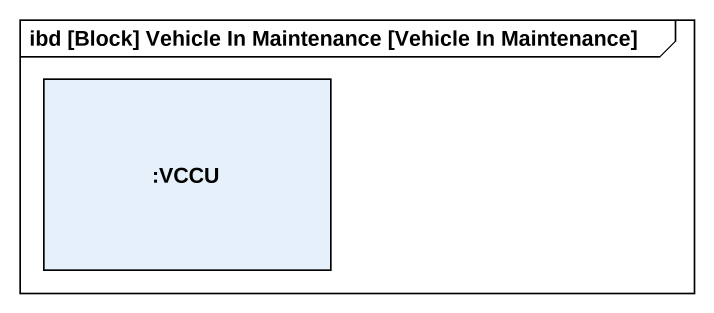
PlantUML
@startuml
mainframe ibd [Block] Vehicle In Maintenance [Vehicle In Maintenance]
rectangle ":VCCU" as VCCU
@enduml
